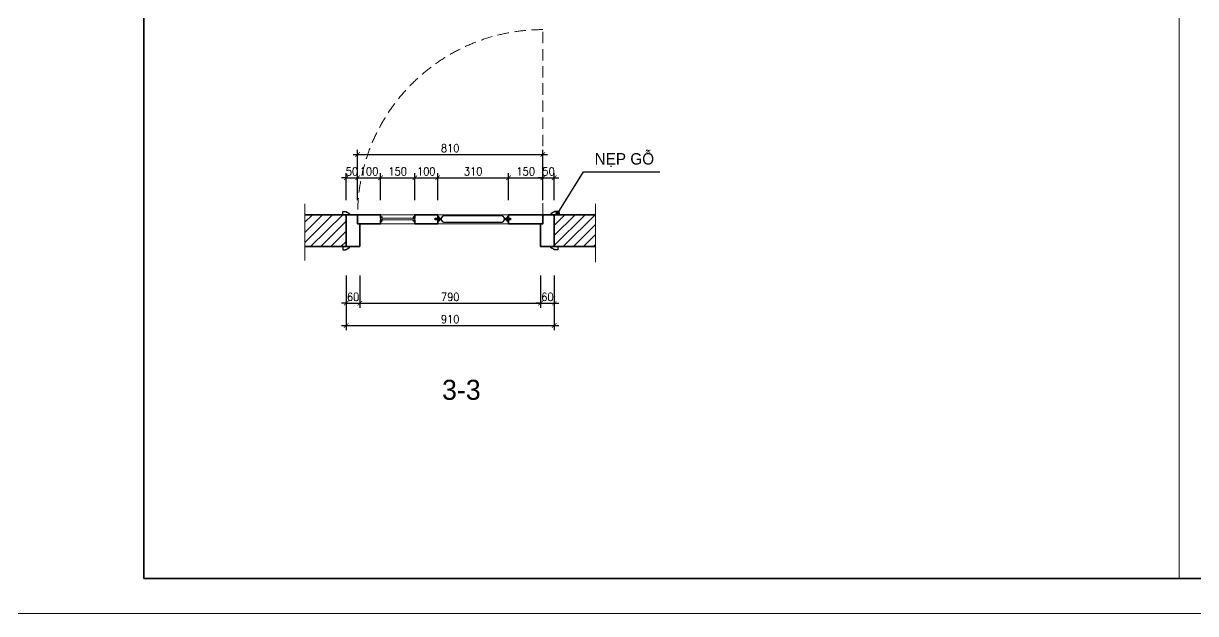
# Model space of a CAD drawing. Header units: millimetres. Extents: x -529782 to -142003, y -492574 to -273331.
# Drawn here: x -222022 to -216895, y -429971 to -427389 of the extents above; entities that cross this region are included whole.
import ezdxf
from ezdxf.enums import TextEntityAlignment as Align

# ---------------------------------------------------------------- set-up
doc = ezdxf.new("R2010")
doc.units = ezdxf.units.MM
doc.header["$LTSCALE"] = 500
doc.header["$MEASUREMENT"] = 0
doc.header["$PDMODE"] = 3
doc.linetypes.add('HIDDEN', pattern=[0.375, 0.25, -0.125])
doc.layers.get('0').update_dxf_attribs({"linetype": 'CONTINUOUS', "lineweight": 13})
doc.layers.get('Defpoints').update_dxf_attribs({"color": 255, "linetype": 'CONTINUOUS', "lineweight": 13})
for name, color, linetype, lineweight in [('1.cat 30', 30, 'CONTINUOUS', 35), ('2.thay 145', 145, 'CONTINUOUS', 18), ('3.manh 08', 8, 'CONTINUOUS', 9), ('6.khuat 75', 75, 'HIDDEN', 18), ('9.text \xad white', 7, 'CONTINUOUS', 15), ('CA.dim 08', 251, 'CONTINUOUS', 13)]:
    doc.layers.add(name, color=color, linetype=linetype, lineweight=lineweight)
for name, color, linetype in [('catgo', 4, 'CONTINUOUS'), ('HACH', 250, 'CONTINUOUS'), ('HATCH', 150, 'CONTINUOUS')]:
    doc.layers.add(name, color=color, linetype=linetype)
doc.styles.add('CA.JSC1', font='')
doc.styles.get("Standard").update_dxf_attribs({"font": 'txt.shx', "width": 0.9})
doc.styles.get('CA.JSC1').set_extended_font_data('.VnAvantH')
doc.dimstyles.new('CA 20', dxfattribs={"dimscale": 0, "dimtxt": 35, "dimasz": 20, "dimexe": 20, "dimexo": 0, "dimgap": 10, "dimtad": 1, "dimdec": 0, "dimzin": 0, "dimdsep": 46, "dimtxsty": 'Standard', "dimblk": 'ARCHTICK', "dimcen": 0.09, "dimdle": 20, "dimclrd": 256, "dimclre": 256, "dimclrt": 7, "dimadec": 0, "dimazin": 0, "dimtfac": 1, "dimtdec": 0, "dimtix": 1, "dimtmove": 2, "dimatfit": 3, "dimldrblk": 'DOT', "dimfxl": 1, "dimtolj": 1, "dimtzin": 0, "dimarcsym": 0})

# ---------------------------------------------------------------- blocks, each defined once
blk = doc.blocks.new('khung co loan')
at = {"layer": '1.cat 30'}
blk.add_lwpolyline([(1158.3, -14553.5), (1158.3, -303.5), (20658.3, -303.5), (20658.3, -14553.5)], close=True, dxfattribs=at)
at = {"layer": '3.manh 08'}
blk.add_lwpolyline([(0, -14850), (21000, -14850), (21000, 0), (0, 0)], close=True, dxfattribs=at)
blk = doc.blocks.new('_ArchTick')
at = {"color": 1, "linetype": 'ByBlock', "const_width": 0.15}
blk.add_lwpolyline([(-0.5, -0.5), (0.5, 0.5)], dxfattribs=at)
blk = doc.blocks.new('*D1361')
at = {"layer": 'CA.dim 08', "lineweight": -2, "transparency": 16777216}
for p, q in [((-220610, -428491.9), (-220610, -428633.1)), ((-220550, -428491.9), (-220550, -428633.1)), ((-220610, -428613.1), (-220630, -428613.1)), ((-220610, -428613.1), (-220550, -428613.1)), ((-220550, -428613.1), (-220530, -428613.1))]:
    blk.add_line(p, q, dxfattribs=at)
at = {"layer": 'Defpoints', "color": 0, "transparency": 16777216}
for p in [(-220610, -428491.9), (-220550, -428491.9), (-220550, -428613.1)]:
    blk.add_point(p, dxfattribs=at)
at = {"layer": 'CA.dim 08', "lineweight": -2, "transparency": 16777216, "xscale": 20, "yscale": 20, "zscale": 20}
blk.add_blockref('_ArchTick', (-220610, -428613.1), dxfattribs=at)
at = {"layer": 'CA.dim 08', "lineweight": -2, "transparency": 16777216, "xscale": 20, "yscale": 20, "zscale": 20, "rotation": 180}
blk.add_blockref('_ArchTick', (-220550, -428613.1), dxfattribs=at)
at = {"layer": 'CA.dim 08', "color": 7, "transparency": 16777216, "insert": (-220580, -428585.6), "char_height": 35, "attachment_point": 5}
blk.add_mtext('\\A1;60', dxfattribs=at)
blk = doc.blocks.new('_DOT')
at = {"color": 1, "linetype": 'ByBlock'}
blk.add_line((-0.5, 0), (-1, 0), dxfattribs=at)
at = {"color": 1, "linetype": 'ByBlock', "const_width": 0.5}
blk.add_lwpolyline([(-0.25, 0, 1), (0.25, 0, 1)], format="xyb", close=True, dxfattribs=at)
blk = doc.blocks.new('*D1362')
at = {"layer": 'CA.dim 08', "lineweight": -2, "transparency": 16777216}
for p, q in [((-219760, -428491.9), (-219760, -428633.1)), ((-219700, -428491.9), (-219700, -428633.1)), ((-219760, -428613.1), (-219780, -428613.1)), ((-219760, -428613.1), (-219700, -428613.1)), ((-219700, -428613.1), (-219680, -428613.1))]:
    blk.add_line(p, q, dxfattribs=at)
at = {"layer": 'Defpoints', "color": 0, "transparency": 16777216}
for p in [(-219760, -428491.9), (-219700, -428491.9), (-219700, -428613.1)]:
    blk.add_point(p, dxfattribs=at)
at = {"layer": 'CA.dim 08', "lineweight": -2, "transparency": 16777216, "xscale": 20, "yscale": 20, "zscale": 20}
blk.add_blockref('_ArchTick', (-219760, -428613.1), dxfattribs=at)
at = {"layer": 'CA.dim 08', "lineweight": -2, "transparency": 16777216, "xscale": 20, "yscale": 20, "zscale": 20, "rotation": 180}
blk.add_blockref('_ArchTick', (-219700, -428613.1), dxfattribs=at)
at = {"layer": 'CA.dim 08', "color": 7, "transparency": 16777216, "insert": (-219730, -428585.6), "char_height": 35, "attachment_point": 5}
blk.add_mtext('\\A1;60', dxfattribs=at)
blk = doc.blocks.new('*D1363')
at = {"layer": 'CA.dim 08', "lineweight": -2, "transparency": 16777216}
for p, q in [((-220550, -428491.9), (-220550, -428633.1)), ((-219760, -428491.9), (-219760, -428633.1)), ((-220570, -428613.1), (-219740, -428613.1))]:
    blk.add_line(p, q, dxfattribs=at)
at = {"layer": 'Defpoints', "color": 0, "transparency": 16777216}
for p in [(-220550, -428491.9), (-219760, -428491.9), (-219760, -428613.1)]:
    blk.add_point(p, dxfattribs=at)
at = {"layer": 'CA.dim 08', "lineweight": -2, "transparency": 16777216, "xscale": 20, "yscale": 20, "zscale": 20, "rotation": 180}
blk.add_blockref('_ArchTick', (-220550, -428613.1), dxfattribs=at)
at = {"layer": 'CA.dim 08', "lineweight": -2, "transparency": 16777216, "xscale": 20, "yscale": 20, "zscale": 20}
blk.add_blockref('_ArchTick', (-219760, -428613.1), dxfattribs=at)
at = {"layer": 'CA.dim 08', "color": 7, "transparency": 16777216, "insert": (-220155, -428585.6), "char_height": 35, "attachment_point": 5}
blk.add_mtext('\\A1;790', dxfattribs=at)
blk = doc.blocks.new('*D1364')
at = {"layer": 'CA.dim 08', "lineweight": -2, "transparency": 16777216}
for p, q in [((-220610, -428491.9), (-220610, -428730.5)), ((-219700, -428491.9), (-219700, -428730.5)), ((-220630, -428710.5), (-219680, -428710.5))]:
    blk.add_line(p, q, dxfattribs=at)
at = {"layer": 'Defpoints', "color": 0, "transparency": 16777216}
for p in [(-220610, -428491.9), (-219700, -428491.9), (-219700, -428710.5)]:
    blk.add_point(p, dxfattribs=at)
at = {"layer": 'CA.dim 08', "lineweight": -2, "transparency": 16777216, "xscale": 20, "yscale": 20, "zscale": 20, "rotation": 180}
blk.add_blockref('_ArchTick', (-220610, -428710.5), dxfattribs=at)
at = {"layer": 'CA.dim 08', "lineweight": -2, "transparency": 16777216, "xscale": 20, "yscale": 20, "zscale": 20}
blk.add_blockref('_ArchTick', (-219700, -428710.5), dxfattribs=at)
at = {"layer": 'CA.dim 08', "color": 7, "transparency": 16777216, "insert": (-220155, -428683), "char_height": 35, "attachment_point": 5}
blk.add_mtext('\\A1;910', dxfattribs=at)
blk = doc.blocks.new('*D1365')
at = {"layer": 'CA.dim 08', "lineweight": -2, "transparency": 16777216}
for p, q in [((-220610, -428063.9), (-220630, -428063.9)), ((-220610, -428161.7), (-220610, -428043.9)), ((-220610, -428063.9), (-220560, -428063.9)), ((-220560, -428161.7), (-220560, -428043.9)), ((-220560, -428063.9), (-220540, -428063.9))]:
    blk.add_line(p, q, dxfattribs=at)
at = {"layer": 'Defpoints', "color": 0, "transparency": 16777216}
for p in [(-220560, -428063.9), (-220610, -428161.7), (-220560, -428161.7)]:
    blk.add_point(p, dxfattribs=at)
at = {"layer": 'CA.dim 08', "lineweight": -2, "transparency": 16777216, "xscale": 20, "yscale": 20, "zscale": 20}
blk.add_blockref('_ArchTick', (-220610, -428063.9), dxfattribs=at)
at = {"layer": 'CA.dim 08', "lineweight": -2, "transparency": 16777216, "xscale": 20, "yscale": 20, "zscale": 20, "rotation": 180}
blk.add_blockref('_ArchTick', (-220560, -428063.9), dxfattribs=at)
at = {"layer": 'CA.dim 08', "color": 7, "transparency": 16777216, "insert": (-220585, -428036.4), "char_height": 35, "attachment_point": 5}
blk.add_mtext('\\A1;50', dxfattribs=at)
blk = doc.blocks.new('*D1366')
at = {"layer": 'CA.dim 08', "lineweight": -2, "transparency": 16777216}
for p, q in [((-220580, -428063.9), (-220440, -428063.9)), ((-220560, -428161.7), (-220560, -428043.9)), ((-220460, -428161.7), (-220460, -428043.9))]:
    blk.add_line(p, q, dxfattribs=at)
at = {"layer": 'Defpoints', "color": 0, "transparency": 16777216}
for p in [(-220460, -428063.9), (-220560, -428161.7), (-220460, -428161.7)]:
    blk.add_point(p, dxfattribs=at)
at = {"layer": 'CA.dim 08', "lineweight": -2, "transparency": 16777216, "xscale": 20, "yscale": 20, "zscale": 20, "rotation": 180}
blk.add_blockref('_ArchTick', (-220560, -428063.9), dxfattribs=at)
at = {"layer": 'CA.dim 08', "lineweight": -2, "transparency": 16777216, "xscale": 20, "yscale": 20, "zscale": 20}
blk.add_blockref('_ArchTick', (-220460, -428063.9), dxfattribs=at)
at = {"layer": 'CA.dim 08', "color": 7, "transparency": 16777216, "insert": (-220510, -428036.4), "char_height": 35, "attachment_point": 5}
blk.add_mtext('\\A1;100', dxfattribs=at)
blk = doc.blocks.new('*D1367')
at = {"layer": 'CA.dim 08', "lineweight": -2, "transparency": 16777216}
for p, q in [((-220480, -428063.9), (-220290, -428063.9)), ((-220460, -428161.7), (-220460, -428043.9)), ((-220310, -428161.7), (-220310, -428043.9))]:
    blk.add_line(p, q, dxfattribs=at)
at = {"layer": 'Defpoints', "color": 0, "transparency": 16777216}
for p in [(-220310, -428063.9), (-220460, -428161.7), (-220310, -428161.7)]:
    blk.add_point(p, dxfattribs=at)
at = {"layer": 'CA.dim 08', "lineweight": -2, "transparency": 16777216, "xscale": 20, "yscale": 20, "zscale": 20, "rotation": 180}
blk.add_blockref('_ArchTick', (-220460, -428063.9), dxfattribs=at)
at = {"layer": 'CA.dim 08', "lineweight": -2, "transparency": 16777216, "xscale": 20, "yscale": 20, "zscale": 20}
blk.add_blockref('_ArchTick', (-220310, -428063.9), dxfattribs=at)
at = {"layer": 'CA.dim 08', "color": 7, "transparency": 16777216, "insert": (-220385, -428036.4), "char_height": 35, "attachment_point": 5}
blk.add_mtext('\\A1;150', dxfattribs=at)
blk = doc.blocks.new('*D1368')
at = {"layer": 'CA.dim 08', "lineweight": -2, "transparency": 16777216}
for p, q in [((-220330, -428063.9), (-220190, -428063.9)), ((-220310, -428161.7), (-220310, -428043.9)), ((-220210, -428161.7), (-220210, -428043.9))]:
    blk.add_line(p, q, dxfattribs=at)
at = {"layer": 'Defpoints', "color": 0, "transparency": 16777216}
for p in [(-220210, -428063.9), (-220310, -428161.7), (-220210, -428161.7)]:
    blk.add_point(p, dxfattribs=at)
at = {"layer": 'CA.dim 08', "lineweight": -2, "transparency": 16777216, "xscale": 20, "yscale": 20, "zscale": 20, "rotation": 180}
blk.add_blockref('_ArchTick', (-220310, -428063.9), dxfattribs=at)
at = {"layer": 'CA.dim 08', "lineweight": -2, "transparency": 16777216, "xscale": 20, "yscale": 20, "zscale": 20}
blk.add_blockref('_ArchTick', (-220210, -428063.9), dxfattribs=at)
at = {"layer": 'CA.dim 08', "color": 7, "transparency": 16777216, "insert": (-220260, -428036.4), "char_height": 35, "attachment_point": 5}
blk.add_mtext('\\A1;100', dxfattribs=at)
blk = doc.blocks.new('*D1369')
at = {"layer": 'CA.dim 08', "lineweight": -2, "transparency": 16777216}
for p, q in [((-220230, -428063.9), (-219880, -428063.9)), ((-220210, -428161.7), (-220210, -428043.9)), ((-219900, -428161.7), (-219900, -428043.9))]:
    blk.add_line(p, q, dxfattribs=at)
at = {"layer": 'Defpoints', "color": 0, "transparency": 16777216}
for p in [(-219900, -428063.9), (-220210, -428161.7), (-219900, -428161.7)]:
    blk.add_point(p, dxfattribs=at)
at = {"layer": 'CA.dim 08', "lineweight": -2, "transparency": 16777216, "xscale": 20, "yscale": 20, "zscale": 20, "rotation": 180}
blk.add_blockref('_ArchTick', (-220210, -428063.9), dxfattribs=at)
at = {"layer": 'CA.dim 08', "lineweight": -2, "transparency": 16777216, "xscale": 20, "yscale": 20, "zscale": 20}
blk.add_blockref('_ArchTick', (-219900, -428063.9), dxfattribs=at)
at = {"layer": 'CA.dim 08', "color": 7, "transparency": 16777216, "insert": (-220055, -428036.4), "char_height": 35, "attachment_point": 5}
blk.add_mtext('\\A1;310', dxfattribs=at)
blk = doc.blocks.new('*D1370')
at = {"layer": 'CA.dim 08', "lineweight": -2, "transparency": 16777216}
for p, q in [((-219920, -428063.9), (-219730, -428063.9)), ((-219900, -428161.7), (-219900, -428043.9)), ((-219750, -428161.7), (-219750, -428043.9))]:
    blk.add_line(p, q, dxfattribs=at)
at = {"layer": 'Defpoints', "color": 0, "transparency": 16777216}
for p in [(-219750, -428063.9), (-219900, -428161.7), (-219750, -428161.7)]:
    blk.add_point(p, dxfattribs=at)
at = {"layer": 'CA.dim 08', "lineweight": -2, "transparency": 16777216, "xscale": 20, "yscale": 20, "zscale": 20, "rotation": 180}
blk.add_blockref('_ArchTick', (-219900, -428063.9), dxfattribs=at)
at = {"layer": 'CA.dim 08', "lineweight": -2, "transparency": 16777216, "xscale": 20, "yscale": 20, "zscale": 20}
blk.add_blockref('_ArchTick', (-219750, -428063.9), dxfattribs=at)
at = {"layer": 'CA.dim 08', "color": 7, "transparency": 16777216, "insert": (-219825, -428036.4), "char_height": 35, "attachment_point": 5}
blk.add_mtext('\\A1;150', dxfattribs=at)
blk = doc.blocks.new('*D1371')
at = {"layer": 'CA.dim 08', "lineweight": -2, "transparency": 16777216}
for p, q in [((-219750, -428063.9), (-219770, -428063.9)), ((-219750, -428161.7), (-219750, -428043.9)), ((-219750, -428063.9), (-219700, -428063.9)), ((-219700, -428161.7), (-219700, -428043.9)), ((-219700, -428063.9), (-219680, -428063.9))]:
    blk.add_line(p, q, dxfattribs=at)
at = {"layer": 'Defpoints', "color": 0, "transparency": 16777216}
for p in [(-219700, -428063.9), (-219750, -428161.7), (-219700, -428161.7)]:
    blk.add_point(p, dxfattribs=at)
at = {"layer": 'CA.dim 08', "lineweight": -2, "transparency": 16777216, "xscale": 20, "yscale": 20, "zscale": 20}
blk.add_blockref('_ArchTick', (-219750, -428063.9), dxfattribs=at)
at = {"layer": 'CA.dim 08', "lineweight": -2, "transparency": 16777216, "xscale": 20, "yscale": 20, "zscale": 20, "rotation": 180}
blk.add_blockref('_ArchTick', (-219700, -428063.9), dxfattribs=at)
at = {"layer": 'CA.dim 08', "color": 7, "transparency": 16777216, "insert": (-219725, -428036.4), "char_height": 35, "attachment_point": 5}
blk.add_mtext('\\A1;50', dxfattribs=at)
blk = doc.blocks.new('*D1372')
at = {"layer": 'CA.dim 08', "lineweight": -2, "transparency": 16777216}
for p, q in [((-220580, -427962), (-219730, -427962)), ((-220560, -428150.5), (-220560, -427942)), ((-219750, -428161.7), (-219750, -427942))]:
    blk.add_line(p, q, dxfattribs=at)
at = {"layer": 'Defpoints', "color": 0, "transparency": 16777216}
for p in [(-219750, -427962), (-220560, -428150.5), (-219750, -428161.7)]:
    blk.add_point(p, dxfattribs=at)
at = {"layer": 'CA.dim 08', "lineweight": -2, "transparency": 16777216, "xscale": 20, "yscale": 20, "zscale": 20, "rotation": 180}
blk.add_blockref('_ArchTick', (-220560, -427962), dxfattribs=at)
at = {"layer": 'CA.dim 08', "lineweight": -2, "transparency": 16777216, "xscale": 20, "yscale": 20, "zscale": 20}
blk.add_blockref('_ArchTick', (-219750, -427962), dxfattribs=at)
at = {"layer": 'CA.dim 08', "color": 7, "transparency": 16777216, "insert": (-220155, -427934.5), "char_height": 35, "attachment_point": 5}
blk.add_mtext('\\A1;810', dxfattribs=at)

msp = doc.modelspace()

# ---------------------------------------------------------------- hatches: boundary and pattern name
at = {"layer": 'HACH'}
h = msp.add_hatch(dxfattribs=at)
h.set_pattern_fill('ANSI31', color=256, scale=250, style=0)
h.set_pattern_definition([(45, (-15549.51, 12493.73), (-22.097087, 22.097087), [])])
h.paths.add_polyline_path([(-220610, -428225.6), (-220625, -428225.6), (-220791.3, -428225.6), (-220791.3, -428365.6), (-220610, -428365.6)])
h.paths.add_polyline_path([(-219700, -428225.6), (-219700, -428365.6), (-219685, -428365.6), (-219519.1, -428365.6), (-219519.1, -428225.6)])

# ---------------------------------------------------------------- linework, layer by layer
at = {"layer": '1.cat 30', "ltscale": 4}
for p, q in [((-220791.3, -428225.6), (-220610, -428225.6)), ((-220610, -428365.6), (-220610, -428225.6)), ((-220610, -428365.6), (-220610, -428225.6)), ((-220610, -428365.6), (-220610, -428225.6)), ((-220610, -428225.6), (-220560, -428225.6)), ((-220560, -428225.6), (-220560, -428265.6)), ((-220560, -428225.6), (-220560, -428265.6)), ((-220560, -428265.6), (-220550, -428265.6)), ((-220560, -428265.6), (-220550, -428265.6)), ((-220550, -428265.6), (-220550, -428365.6)), ((-219750, -428265.6), (-219760, -428265.6)), ((-219760, -428265.6), (-219760, -428365.6)), ((-219750, -428265.6), (-219760, -428265.6)), ((-219700, -428225.6), (-219750, -428225.6)), ((-219750, -428225.6), (-219750, -428265.6)), ((-219750, -428225.6), (-219750, -428265.6)), ((-219700, -428225.6), (-219700, -428365.6)), ((-219700, -428225.6), (-219519.1, -428225.6)), ((-219700, -428365.6), (-219700, -428225.6)), ((-219700, -428365.6), (-219700, -428225.6)), ((-219700, -428365.6), (-219700, -428225.6)), ((-220791.3, -428365.6), (-220610, -428365.6)), ((-220550, -428365.6), (-220610, -428365.6)), ((-219760, -428365.6), (-219700, -428365.6)), ((-219700, -428365.6), (-219519.1, -428365.6))]:
    msp.add_line(p, q, dxfattribs=at)
for points in [[(-220460, -428248.6), (-220460, -428265.6), (-220560, -428265.6), (-220560, -428225.6), (-220460, -428225.6), (-220460, -428241.5)], [(-220310, -428248.6), (-220310, -428265.6), (-220210, -428265.6), (-220210, -428225.6), (-220310, -428225.6), (-220310, -428241.5)], [(-219900, -428248.6), (-219900, -428265.6), (-219750, -428265.6), (-219750, -428225.6), (-219900, -428225.6), (-219900, -428241.5)]]:
    msp.add_lwpolyline(points, dxfattribs=at)
at = {"layer": '6.khuat 75', "ltscale": 0.4}
msp.add_line((-219750, -428225.6), (-219750, -427415.6), dxfattribs=at)
msp.add_arc((-219750, -428225.6), 810, 90, 180, dxfattribs=at)
at = {"layer": 'CA.dim 08'}
for p, q in [((-216966.9, -422444.1), (-216966.9, -429818)), ((-220791.3, -428178.3), (-220791.3, -428425.7)), ((-219519.1, -428178.3), (-219519.1, -428433.3)), ((-220610, -428225.6), (-220610, -428365.6)), ((-219700, -428225.6), (-219700, -428365.6))]:
    msp.add_line(p, q, dxfattribs=at)
for points in [[(-220460, -428225.6), (-220310, -428225.6), (-220310, -428265.6), (-220460, -428265.6)], [(-220460, -428248.6), (-220310, -428248.6), (-220310, -428241.5), (-220460, -428241.5)], [(-220210, -428225.6), (-219900, -428225.6), (-219900, -428265.6), (-220210, -428265.6)]]:
    msp.add_lwpolyline(points, close=True, dxfattribs=at)
at = {"layer": 'catgo', "ltscale": 4}
msp.add_lwpolyline([(-220191.5, -428241.5), (-220191.5, -428236.7), (-220190.1, -428236.7, -0.394181), (-220183.9, -428231.2), (-220183.9, -428229.6), (-219928.5, -428229.6), (-219928.5, -428231.2, -0.394181), (-219922.2, -428236.7), (-219920.9, -428236.7), (-219920.9, -428241.5), (-219891.1, -428241.5), (-219891.1, -428247.8), (-219920.9, -428247.8), (-219920.9, -428252.6), (-219922.2, -428252.6, -0.394181), (-219928.5, -428258.1), (-219928.5, -428259.6), (-220183.9, -428259.6), (-220183.9, -428258.1, -0.394181), (-220190.1, -428252.5), (-220191.5, -428252.5), (-220191.5, -428247.8), (-220221.2, -428247.8), (-220221.2, -428241.5), (-220191.5, -428241.5)], format="xyb", dxfattribs=at)
at = {"layer": 'HACH', "ltscale": 4}
for points in [[(-220611.7, -428211.2, -0.349725), (-220609.7, -428213.8), (-220609.7, -428214.5), (-220605.2, -428214.5, 0.408145), (-220599.9, -428218.1), (-220599.9, -428221), (-220596, -428221, -0.414214), (-220595, -428222), (-220595, -428225.6), (-220625, -428225.6), (-220625, -428211.2)], [(-219698.3, -428211.2, 0.349725), (-219700.3, -428213.8), (-219700.3, -428214.5), (-219704.8, -428214.5, -0.408145), (-219710.1, -428218.1), (-219710.1, -428221), (-219714, -428221, 0.414214), (-219715, -428222), (-219715, -428225.6), (-219685, -428225.6), (-219685, -428211.2)], [(-220611.7, -428380, 0.349725), (-220609.7, -428377.3), (-220609.7, -428376.7), (-220605.2, -428376.7, -0.408145), (-220599.9, -428373.1), (-220599.9, -428370.2), (-220596, -428370.2, 0.414214), (-220595, -428369.2), (-220595, -428365.6), (-220625, -428365.6), (-220625, -428380)], [(-219698.3, -428380, -0.349725), (-219700.3, -428377.3), (-219700.3, -428376.7), (-219704.8, -428376.7, 0.408145), (-219710.1, -428373.1), (-219710.1, -428370.2), (-219714, -428370.2, -0.414214), (-219715, -428369.2), (-219715, -428365.6), (-219685, -428365.6), (-219685, -428380)]]:
    msp.add_lwpolyline(points, format="xyb", close=True, dxfattribs=at)
at = {"layer": 'HATCH', "ltscale": 4}
for points in [[(-220460, -428241.5), (-220460, -428231.9), (-220458.1, -428231.9), (-220458.1, -428233.6, -0.386896), (-220453.3, -428239.1), (-220452.2, -428239.1), (-220452.2, -428240), (-220450.9, -428240), (-220450.9, -428241.5), (-220460, -428241.5)], [(-220460, -428248.6), (-220460, -428258.3), (-220458.1, -428258.3), (-220458.1, -428256.6, 0.386896), (-220453.3, -428251), (-220452.2, -428251), (-220452.2, -428250.1), (-220450.9, -428250.1), (-220450.9, -428248.6), (-220460, -428248.6)], [(-220310, -428241.5), (-220310, -428231.9), (-220311.9, -428231.9), (-220311.9, -428233.6, 0.386896), (-220316.7, -428239.1), (-220317.8, -428239.1), (-220317.8, -428240), (-220319.1, -428240), (-220319.1, -428241.5), (-220310, -428241.5)], [(-220310, -428248.6), (-220310, -428258.3), (-220311.9, -428258.3), (-220311.9, -428256.6, -0.386896), (-220316.7, -428251), (-220317.8, -428251), (-220317.8, -428250.1), (-220319.1, -428250.1), (-220319.1, -428248.6), (-220310, -428248.6)], [(-220210, -428241.5), (-220210, -428231.9), (-220208.1, -428231.9), (-220208.1, -428233.6, -0.386896), (-220203.3, -428239.1), (-220202.2, -428239.1), (-220202.2, -428240), (-220200.9, -428240), (-220200.9, -428241.5), (-220210, -428241.5)], [(-220210, -428248.6), (-220210, -428258.3), (-220208.1, -428258.3), (-220208.1, -428256.6, 0.386896), (-220203.3, -428251), (-220202.2, -428251), (-220202.2, -428250.1), (-220200.9, -428250.1), (-220200.9, -428248.6), (-220210, -428248.6)], [(-219900, -428241.5), (-219900, -428231.9), (-219901.9, -428231.9), (-219901.9, -428233.6, 0.386896), (-219906.7, -428239.1), (-219907.8, -428239.1), (-219907.8, -428240), (-219909.1, -428240), (-219909.1, -428241.5), (-219900, -428241.5)], [(-219900, -428248.6), (-219900, -428258.3), (-219901.9, -428258.3), (-219901.9, -428256.6, -0.386896), (-219906.7, -428251), (-219907.8, -428251), (-219907.8, -428250.1), (-219909.1, -428250.1), (-219909.1, -428248.6), (-219900, -428248.6)]]:
    msp.add_lwpolyline(points, format="xyb", dxfattribs=at)

# ---------------------------------------------------------------- block references
at = {"layer": '2.thay 145', "xscale": 0.5174686212558299, "yscale": 0.5174686212558299, "zscale": 0.5174686212558299}
msp.add_blockref('khung co loan', (-222094.4, -422287.1), dxfattribs=at)

# ---------------------------------------------------------------- texts
at = {"layer": '9.text \xad white', "style": 'CA.JSC1'}
msp.add_text('nÑp gç', height=50, dxfattribs=at).set_placement((-219263.4, -428006.2), align=Align.RIGHT)
msp.add_text('3-3', height=87.5, dxfattribs=at).set_placement((-220191, -429035.8))

# ---------------------------------------------------------------- dimensions: what is measured, and where the dimension line sits
at = {"layer": 'CA.dim 08'}
for base, p1, p2, picture, middle in [((-219750, -427962), (-220560, -428150.5), (-219750, -428161.7), '*D1372', (-220155, -427934.5)), ((-220560, -428063.9), (-220610, -428161.7), (-220560, -428161.7), '*D1365', (-220585, -428036.4)), ((-220460, -428063.9), (-220560, -428161.7), (-220460, -428161.7), '*D1366', (-220510, -428036.4)), ((-220310, -428063.9), (-220460, -428161.7), (-220310, -428161.7), '*D1367', (-220385, -428036.4)), ((-220210, -428063.9), (-220310, -428161.7), (-220210, -428161.7), '*D1368', (-220260, -428036.4)), ((-219900, -428063.9), (-220210, -428161.7), (-219900, -428161.7), '*D1369', (-220055, -428036.4)), ((-219750, -428063.9), (-219900, -428161.7), (-219750, -428161.7), '*D1370', (-219825, -428036.4)), ((-219700, -428063.9), (-219750, -428161.7), (-219700, -428161.7), '*D1371', (-219725, -428036.4)), ((-220550, -428613.1), (-220610, -428491.9), (-220550, -428491.9), '*D1361', (-220580, -428585.6)), ((-219700, -428710.5), (-220610, -428491.9), (-219700, -428491.9), '*D1364', (-220155, -428683)), ((-219760, -428613.1), (-220550, -428491.9), (-219760, -428491.9), '*D1363', (-220155, -428585.6)), ((-219700, -428613.1), (-219760, -428491.9), (-219700, -428491.9), '*D1362', (-219730, -428585.6))]:
    dim = msp.add_linear_dim(base=base, p1=p1, p2=p2, dimstyle='CA 20', override={"dimscale": 1}, dxfattribs=at)
    dim.commit()
    dim.dimension.update_dxf_attribs({"geometry": picture, "text_midpoint": middle})

# ---------------------------------------------------------------- leaders
msp.add_leader([(-219685, -428218.4), (-219572.1, -428038.2), (-219237.9, -428038.2)], dimstyle='CA 20', override={"dimscale": 1, "dimtad": 0}, dxfattribs=at)

doc.saveas('drawing.dxf')
